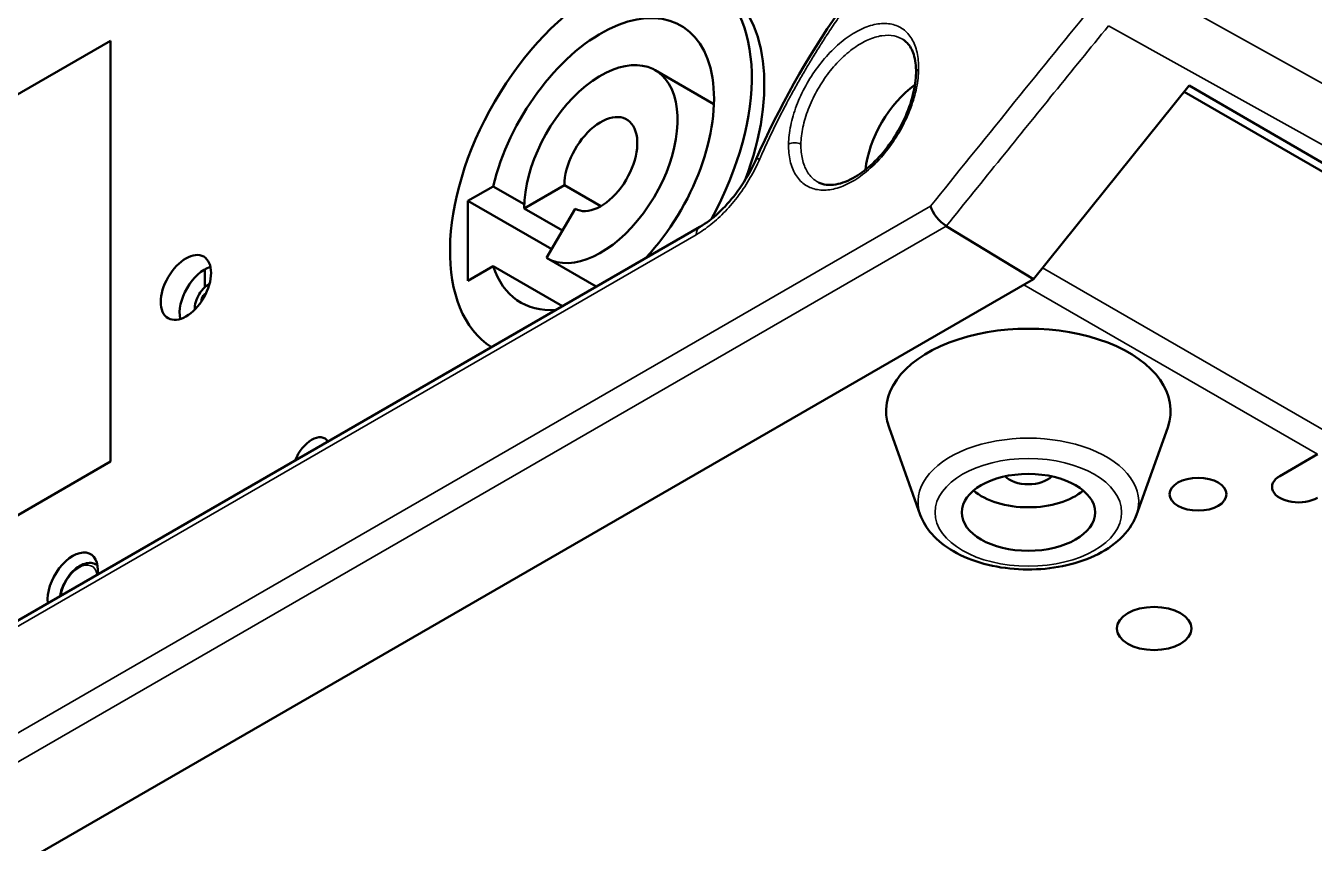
# Model space of a CAD drawing. Header units: millimetres. Extents: x 40 to 2195, y 40 to 1687.
# Drawn here: x 1602.2 to 1674.7, y 224.9 to 270.8 of the extents above; entities that cross this region are included whole.
import ezdxf

# ---------------------------------------------------------------- set-up
doc = ezdxf.new("R2010")
doc.units = ezdxf.units.MM
doc.header["$LTSCALE"] = 8
doc.layers.add('Visible (ISO)', color=7, linetype='Continuous', lineweight=50)
doc.layers.add('Visible Narrow (ISO)', color=7, linetype='Continuous', lineweight=35)

msp = doc.modelspace()

# ---------------------------------------------------------------- linework, layer by layer
at = {"layer": 'Visible (ISO)'}
for p, q in [((1581.504, 255.306), (1606.959, 270.003)), ((1581.504, 255.306), (1606.959, 270.003)), ((1606.959, 270.003), (1606.959, 246.324)), ((1606.959, 270.003), (1606.959, 246.324)), ((1651.537, 270.067), (1651.537, 270.067)), ((1640.895, 266.435), (1637.587, 268.345)), ((1658.859, 256.579), (1667.619, 267.475)), ((1712.893, 241.17), (1667.619, 267.475)), ((1667.333, 267.12), (1757.756, 214.914)), ((1628.477, 261.809), (1627.063, 260.993)), ((1628.477, 261.809), (1630.228, 260.798)), ((1632.486, 261.878), (1630.223, 260.572)), ((1634.537, 260.694), (1632.486, 261.878)), ((1646.773, 262.034), (1646.773, 262.034)), ((1627.063, 260.993), (1627.063, 256.502)), ((1627.063, 260.993), (1631.772, 258.274)), ((1632.38, 259.327), (1630.223, 260.572)), ((1631.487, 257.78), (1633.087, 260.551)), ((1640.097, 259.532), (1537.545, 200.323)), ((1653.964, 259.578), (1658.859, 256.579)), ((1627.063, 256.502), (1628.477, 257.318)), ((1628.477, 257.318), (1632.37, 255.071)), ((1634.274, 256.17), (1631.487, 257.78)), ((1529.603, 181.953), (1658.859, 256.579)), ((1612.263, 256.125), (1612.263, 257.143)), ((1652.499, 243.335), (1650.743, 248.249)), ((1664.657, 243.335), (1666.413, 248.249)), ((1674.842, 246.732), (1672.72, 245.508)), ((1606.959, 246.324), (1581.504, 231.627)), ((1606.959, 246.324), (1581.504, 231.627)), ((1606.228, 240.487), (1606.158, 240.527))]:
    msp.add_line(p, q, dxfattribs=at)
for centre, major_axis, ratio, start_param, end_param in [((1634.537, 263.062), (6, 10.392), 0.57735, 4.748497, 9.398115), ((1635.244, 262.654), (6, 10.392), 0.57735, 4.990389, 6.283185), ((1634.537, 263.062), (4.5, 7.794), 0.57735, 4.336444, 8.328858), ((1634.537, 263.062), (-3.05, -5.283), 0.57735, 0, 5.497787), ((1652.568, 264.083), (2.25, 3.897), 0.57735, 0.900662, 2.226084), ((1652.568, 264.083), (2.25, 3.897), 0.57735, 0.858301, 0.858316), ((1634.537, 263.062), (-1.45, -2.511), 0.57735, 0, 5.497787), ((1644.18, 262.928), (-0.916, 0.401), 0.18079, 6.283096, 6.283178), ((1653.784, 260.28), (-0.66, 0.77), 0.410588, 0.707173, 2.266436), ((1640.603, 258.669), (-0.5, 0.866), 0.57735, 6.283124, 6.283185), ((1634.536, 263.062), (6, 10.392), 0.57735, 4.698106, 4.698117), ((1612.263, 255.51), (-1, -1.732), 0.57735, 3.700583, 5.724195), ((1634.537, 263.062), (-4.5, -7.794), 0.57735, 5.808309, 6.65913), ((1658.578, 249.182), (-8, 0), 0.57735, 2.938162, 6.486616), ((1637.719, 248.57), (1.75, 3.031), 0.57735, 6.104342, 6.104345), ((1618.273, 246.324), (0.75, 1.299), 0.57735, 6.016736, 8.120431), ((1658.578, 245.916), (1.5, 0), 0.57735, 3.649255, 5.775523), ((1673.781, 244.895), (-1.5, 0), 0.57735, 5.497787, 8.63938), ((1658.578, 245.916), (3.75, 0), 0.57735, 3.742857, 5.681921), ((1604.838, 239.384), (1, 1.732), 0.57735, 5.369411, 8.767756), ((1605.899, 238.772), (-1, -1.732), 0.57735, 3.700583, 3.742187), ((1606.606, 238.363), (-1.5, -2.598), 0.57735, 4.11172, 4.130025)]:
    msp.add_ellipse(centre, major_axis=major_axis, ratio=ratio, start_param=start_param, end_param=end_param, dxfattribs=at)
for centre, major_axis in [((1611.202, 256.122), (-1, -1.732)), ((1658.578, 243.466), (3.75, 0)), ((1668.124, 244.487), (-1.6, 0)), ((1665.649, 236.934), (-2.1, 0))]:
    msp.add_ellipse(centre, major_axis=major_axis, ratio=0.57735, dxfattribs=at)
for points, knots in [([(1643.265, 263.33), (1644.522, 266.201), (1646.123, 269.046), (1649.665, 274.138), (1651.63, 276.467), (1653.683, 278.475)], [0.000166, 0.000166, 0.000166, 0.000166, 0.955358, 0.955358, 1.867807, 1.867807, 1.867807, 1.867807]), ([(1652.261, 268.202), (1652.267, 268.586), (1652.22, 268.935), (1652.044, 269.495), (1651.917, 269.715), (1651.697, 269.951), (1651.62, 270.015), (1651.537, 270.067)], [0, 0, 0, 0, 0.1483968, 0.1483968, 0.2927136, 0.2927136, 0.3615639, 0.3615639, 0.3615639, 0.3615639]), ([(1646.773, 262.034), (1647.032, 261.898), (1647.363, 261.85), (1648.085, 261.976), (1648.462, 262.12), (1649.17, 262.538), (1649.509, 262.796), (1650.157, 263.407), (1650.474, 263.77), (1651.047, 264.557), (1651.309, 264.992), (1651.743, 265.879), (1651.92, 266.342), (1652.166, 267.23), (1652.238, 267.667), (1652.259, 268.109), (1652.26, 268.156), (1652.261, 268.202)], [0, 0, 0, 0, 0.199438, 0.199438, 0.366532, 0.366532, 0.510902, 0.510902, 0.657367, 0.657367, 0.806134, 0.806134, 0.955753, 0.955753, 1.10484, 1.10484, 1.122617, 1.122617, 1.122617, 1.122617]), ([(1640.103, 259.535), (1640.441, 259.731), (1640.798, 259.995), (1641.483, 260.622), (1641.818, 260.992), (1642.438, 261.805), (1642.728, 262.26), (1643.078, 262.924), (1643.175, 263.126), (1643.264, 263.329)], [0, 0, 0, 0, 0.1545734, 0.1545734, 0.3082404, 0.3082404, 0.4663833, 0.4663833, 0.5341631, 0.5341631, 0.5341631, 0.5341631]), ([(1611.699, 254.88), (1611.698, 254.951), (1611.703, 255.018), (1611.73, 255.245), (1611.772, 255.387), (1611.894, 255.674), (1611.979, 255.814), (1612.198, 256.076), (1612.329, 256.199), (1612.518, 256.308), (1612.522, 256.31), (1612.526, 256.312)], [3.128427, 3.128427, 3.128427, 3.128427, 3.292126, 3.292126, 3.71601, 3.71601, 4.218772, 4.218772, 4.71442, 4.71442, 4.725554, 4.725554, 4.725554, 4.725554]), ([(1652.499, 243.335), (1652.64, 242.938), (1652.866, 242.575), (1653.483, 241.872), (1653.897, 241.548), (1654.881, 240.979), (1655.462, 240.746), (1656.703, 240.409), (1657.362, 240.306), (1658.693, 240.233), (1659.364, 240.263), (1660.662, 240.453), (1661.29, 240.613), (1662.449, 241.063), (1662.979, 241.353), (1663.87, 242.055), (1664.235, 242.466), (1664.551, 243.068), (1664.609, 243.199), (1664.657, 243.335)], [5.701218, 5.701218, 5.701218, 5.701218, 5.966867, 5.966867, 6.282703, 6.282703, 6.628859, 6.628859, 6.974502, 6.974502, 7.316899, 7.316899, 7.660317, 7.660317, 8.007658, 8.007658, 8.345227, 8.345227, 8.435949, 8.435949, 8.435949, 8.435949]), ([(1606.158, 240.527), (1606.069, 240.579), (1605.968, 240.609), (1605.751, 240.629), (1605.634, 240.614), (1605.386, 240.541), (1605.255, 240.476), (1604.998, 240.301), (1604.873, 240.189), (1604.643, 239.935), (1604.538, 239.792), (1604.359, 239.489), (1604.284, 239.329), (1604.181, 239.033), (1604.147, 238.897), (1604.128, 238.765)], [0.785398, 0.785398, 0.785398, 0.785398, 1.046716, 1.046716, 1.33239, 1.33239, 1.660067, 1.660067, 2.00088, 2.00088, 2.339014, 2.339014, 2.675343, 2.675343, 2.955694, 2.955694, 2.955694, 2.955694])]:
    msp.add_open_spline(points, degree=3, knots=knots, dxfattribs=at)
at = {"layer": 'Visible Narrow (ISO)'}
for p, q in [((1715.009, 245.347), (1664.156, 273.699)), ((1713.951, 242.486), (1663.084, 270.844)), ((1653.077, 260.689), (1524.073, 186.209)), ((1653.964, 259.578), (1524.582, 184.879)), ((1639.896, 259.088), (1537.338, 199.877)), ((1675.902, 247.673), (1659.372, 257.217)), ((1674.842, 246.732), (1658.323, 256.269))]:
    msp.add_line(p, q, dxfattribs=at)
for centre, major_axis, ratio, start_param, end_param in [((3339.06, -721.086), (-1948.818, -1358.794), 0.793837, 5.059328, 5.065457), ((1652.761, 268.194), (-0.5, 0.008), 0.5883, 5.506681, 6.283093), ((1645.447, 263.971), (0.5, -0.008), 0.587554, 0.830056, 2.366137), ((1644.18, 262.928), (-0.916, 0.401), 0.18079, 5.669351, 6.283096), ((1640.603, 258.669), (-0.5, 0.866), 0.57735, 0, 0.771284), ((1612.263, 255.51), (-0.15, -0.26), 0.57735, 3.623588, 5.80119), ((1658.578, 244.059), (-6.207, 0), 0.57735, 2.938162, 6.486616), ((1605.192, 239.18), (0.725, 1.256), 0.57735, 5.666835, 8.470332), ((1605.333, 239.098), (0.825, 1.429), 0.57735, 6.191992, 6.283185)]:
    msp.add_ellipse(centre, major_axis=major_axis, ratio=ratio, start_param=start_param, end_param=end_param, dxfattribs=at)
msp.add_ellipse((1658.578, 243.466), major_axis=(-5.246, 0), ratio=0.57735, dxfattribs=at)
for points, knots in [([(1653.677, 278.201), (1653.54, 278.066), (1653.401, 277.928), (1653.12, 277.646), (1652.979, 277.502), (1652.694, 277.208), (1652.55, 277.057), (1652.261, 276.75), (1652.116, 276.593), (1651.949, 276.41), (1651.929, 276.388), (1651.842, 276.292), (1651.774, 276.217), (1651.556, 275.974), (1651.404, 275.801), (1651.099, 275.452), (1650.948, 275.275), (1650.643, 274.914), (1650.491, 274.731), (1650.186, 274.359), (1650.034, 274.171), (1649.77, 273.838), (1649.657, 273.695), (1649.517, 273.514), (1649.489, 273.478), (1649.27, 273.194), (1649.079, 272.941), (1648.705, 272.435), (1648.522, 272.183), (1648.158, 271.67), (1647.977, 271.411), (1647.619, 270.885), (1647.441, 270.619), (1647.245, 270.318), (1647.224, 270.286), (1647.186, 270.228), (1647.17, 270.203), (1647.015, 269.963), (1646.877, 269.747), (1646.6, 269.303), (1646.461, 269.077), (1646.191, 268.629), (1646.06, 268.407), (1645.796, 267.953), (1645.663, 267.721), (1645.403, 267.256), (1645.275, 267.024), (1645.099, 266.698), (1645.049, 266.603), (1644.868, 266.261), (1644.74, 266.016), (1644.489, 265.522), (1644.366, 265.273), (1644.125, 264.777), (1644.007, 264.528), (1643.775, 264.029), (1643.662, 263.779), (1643.525, 263.47), (1643.499, 263.411), (1643.473, 263.351)], [0, 0, 0, 0, 0.0451827, 0.0451827, 0.0893435, 0.0893435, 0.1327343, 0.1327343, 0.1750848, 0.1750848, 0.1807308, 0.1807308, 0.2, 0.2, 0.2421157, 0.2421157, 0.2830704, 0.2830704, 0.3235264, 0.3235264, 0.3633795, 0.3633795, 0.3927403, 0.3927403, 0.4, 0.4, 0.45, 0.45, 0.498194, 0.498194, 0.546289, 0.546289, 0.594259, 0.594259, 0.6, 0.6, 0.604445, 0.604445, 0.6425869, 0.6425869, 0.6819401, 0.6819401, 0.7201351, 0.7201351, 0.7600676, 0.7600676, 0.8, 0.8, 0.8163868, 0.8163868, 0.8590796, 0.8590796, 0.9023451, 0.9023451, 0.9458606, 0.9458606, 0.9895968, 0.9895968, 1, 1, 1, 1]), ([(1645.788, 264.183), (1645.794, 264.482), (1645.868, 265.12), (1646.169, 266.142), (1646.643, 267.162), (1647.259, 268.117), (1647.982, 268.955), (1648.768, 269.626), (1649.572, 270.091), (1650.348, 270.325), (1651.016, 270.313), (1651.385, 270.164), (1651.537, 270.067)], [0.0000045, 0.0000045, 0.0000045, 0.0000045, 0.0769231, 0.1538462, 0.2307692, 0.3076923, 0.3846154, 0.4615385, 0.5384615, 0.6153846, 0.6923077, 0.7580959, 0.7580959, 0.7580959, 0.7580959]), ([(1663.084, 270.844), (1662.048, 269.57), (1659.992, 267.039), (1657.071, 263.425), (1655.005, 260.871), (1653.964, 259.578)], [0, 0, 0, 0, 0.3333333, 0.6666667, 0.9999999, 0.9999999, 0.9999999, 0.9999999]), ([(1646.773, 262.034), (1646.706, 262.068), (1646.46, 262.221), (1646.11, 262.608), (1645.837, 263.307), (1645.783, 263.879), (1645.788, 264.183)], [0.7424516, 0.7424516, 0.7424516, 0.7424516, 0.7692308, 0.8461538, 0.9230769, 1, 1, 1, 1])]:
    msp.add_open_spline(points, degree=3, knots=knots, dxfattribs=at)
for points in [[(1645.094, 264.183), (1645.1, 264.519), (1645.179, 265.213), (1645.51, 266.352), (1646.032, 267.483), (1646.713, 268.543), (1647.513, 269.473), (1648.384, 270.218), (1649.275, 270.734), (1650.135, 270.991), (1650.913, 270.976), (1651.566, 270.687), (1652.055, 270.143), (1652.354, 269.366), (1652.413, 268.746), (1652.407, 268.405)], [(1652.407, 268.405), (1652.402, 268.069), (1652.324, 267.374), (1651.999, 266.232), (1651.484, 265.096), (1650.812, 264.03), (1650.018, 263.095), (1649.15, 262.347), (1648.258, 261.831), (1647.394, 261.575), (1646.608, 261.595), (1645.947, 261.89), (1645.451, 262.438), (1645.148, 263.22), (1645.088, 263.842), (1645.094, 264.183)], [(1643.473, 263.351), (1643.315, 262.991), (1642.962, 262.293), (1642.297, 261.282), (1641.551, 260.392), (1640.731, 259.633), (1640.177, 259.251), (1639.896, 259.088)]]:
    msp.add_open_spline(points, degree=3, dxfattribs=at)

doc.saveas('drawing.dxf')
